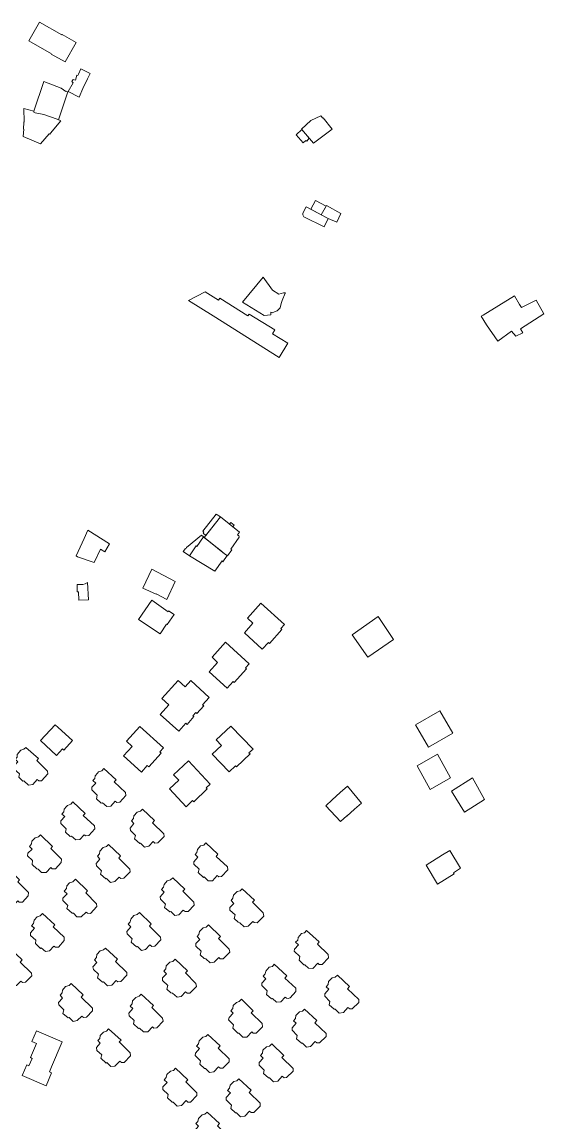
# Model space of a CAD drawing. Header units: metres. Extents: x 560562 to 562005, y 4539029 to 4540676.
# Drawn here: x 561293.3 to 561514.1, y 4540208.5 to 4540674.3 of the extents above; entities that cross this region are included whole.
import ezdxf

# ---------------------------------------------------------------- set-up
doc = ezdxf.new("R2010")
doc.units = ezdxf.units.M
doc.layers.add('B_MESKEN', color=2, linetype='Continuous', lineweight=0)

msp = doc.modelspace()

# ---------------------------------------------------------------- linework, layer by layer
at = {"layer": 'B_MESKEN', "lineweight": 13}
for points in [[(561300.6901, 4540674.2692, 136.5958), (561310.1335, 4540668.7871, 136.5958), (561310.2493, 4540668.9954, 136.5958), (561316.2466, 4540665.5901, 136.5958), (561311.5501, 4540657.4393, 136.5958), (561305.6528, 4540660.7277, 136.5958), (561305.7109, 4540660.8323, 136.5958), (561296.2529, 4540666.3644, 136.5958), (561300.6901, 4540674.2692, 136.5958)], [(561319.0845, 4540646.1691, 143.6374), (561319.0845, 4540646.1691, 143.6374), (561317.4351, 4540642.4115, 143.6374), (561312.7901, 4540644.8933, 143.6374), (561314.8978, 4540648.5445, 143.6374), (561314.8978, 4540648.5445, 143.6374), (561314.443, 4540649.1106, 143.6374), (561314.8992, 4540649.9742, 143.6374), (561315.9393, 4540649.6226, 143.6374), (561316.5536, 4540651.7443, 143.6374), (561316.9173, 4540651.5881, 143.6374), (561317.187, 4540652.2575, 143.6374), (561318.206, 4540654.4844, 143.6374), (561322.1405, 4540652.5515, 143.6374), (561321.0503, 4540650.2992, 143.6374), (561319.0845, 4540646.1691, 143.6374)], [(561312.6261, 4540644.7914, 144.5881), (561308.6767, 4540632.9261, 144.5881), (561308.1905, 4540633.1772, 144.5881), (561302.5054, 4540635.1115, 144.5881), (561298.8403, 4540635.9152, 144.5881), (561298.2354, 4540636.1003, 144.5881), (561298.3445, 4540636.5054, 144.5881), (561302.5133, 4540649.13, 144.5881), (561309.8034, 4540646.3384, 144.5881), (561311.8573, 4540644.8303, 144.5881), (561311.972, 4540645.0226, 144.5881), (561312.6261, 4540644.7914, 144.5881)], [(561309.6732, 4540632.4114, 143.9881), (561305.3064, 4540627.2914, 143.9881), (561305.1009, 4540626.8033, 143.9881), (561304.834, 4540626.9026, 143.9881), (561301.1825, 4540622.7144, 143.9881), (561293.8596, 4540625.8364, 143.9881), (561294.09, 4540628.8709, 143.9881), (561293.8984, 4540628.8659, 143.9881), (561294.0072, 4540631.9682, 143.9881), (561294.1503, 4540631.9955, 143.9881), (561294.0684, 4540637.7428, 143.9881), (561298.3445, 4540636.5054, 143.9881), (561298.2354, 4540636.1003, 143.9881), (561298.8403, 4540635.9152, 143.9881), (561302.5054, 4540635.1115, 143.9881), (561308.1905, 4540633.1772, 143.9881), (561309.6732, 4540632.4114, 143.9881)], [(561411.6041, 4540628.9396, 183.944), (561415.5546, 4540632.5986, 183.944), (561419.7854, 4540634.6134, 183.944), (561420.5724, 4540633.5608, 183.944), (561420.762, 4540633.8015, 183.944), (561424.5359, 4540628.8992, 183.944), (561416.5554, 4540623.016, 183.944), (561411.6041, 4540628.9396, 183.944)], [(561414.7317, 4540625.1979, 183.8966), (561413.8088, 4540623.8665, 183.8966), (561413.4342, 4540624.0716, 183.8966), (561412.1754, 4540623.1393, 183.8966), (561409.2416, 4540626.6043, 183.8966), (561411.7071, 4540628.8164, 183.8966), (561414.7317, 4540625.1979, 183.8966)], [(561415.4485, 4540595.0264, 189.2594), (561417.4768, 4540598.7526, 189.2594), (561421.9283, 4540596.3694, 189.2594), (561419.8824, 4540592.6765, 189.2594), (561415.4485, 4540595.0264, 189.2594)], [(561413.5042, 4540596.0566, 189.7933), (561422.8148, 4540591.1226, 189.7933), (561421.1407, 4540587.6726, 189.7933), (561412.4586, 4540591.8427, 189.7933), (561412.0765, 4540592.6795, 189.7933), (561412.0603, 4540593.3477, 189.7933), (561413.5042, 4540596.0566, 189.7933)], [(561428.2237, 4540593.2405, 190.3415), (561426.5542, 4540589.6127, 190.3415), (561422.8145, 4540591.1224, 190.3415), (561419.8823, 4540592.6765, 190.3415), (561422.085, 4540596.6521, 190.3415), (561428.2237, 4540593.2405, 190.3415)], [(561404.7699, 4540559.6874, 188.544), (561404.6509, 4540559.5432, 188.544), (561403.302, 4540556.4009, 188.544), (561403.0043, 4540555.2238, 188.544), (561402.5392, 4540553.3852, 188.544), (561401.235, 4540552.0778, 188.544), (561399.439, 4540551.4066, 188.544), (561399.0598, 4540551.1963, 188.544), (561398.5709, 4540551.4637, 188.544), (561398.5098, 4540550.3682, 188.544), (561395.8043, 4540550.1177, 188.544), (561386.5893, 4540555.7886, 188.544), (561395.3035, 4540566.3116, 188.544), (561399.2464, 4540560.8577, 188.544), (561401.9592, 4540559.1439, 188.544), (561403.9776, 4540559.7333, 188.544), (561404.7699, 4540559.6874, 188.544)], [(561405.715, 4540538.3414, 181.0094), (561402.0995, 4540532.3964, 181.0094), (561374.2365, 4540549.9615, 181.0094), (561363.7109, 4540556.4682, 181.0094), (561370.8233, 4540560.1175, 181.0094), (561376.4326, 4540556.5831, 181.0094), (561377.0215, 4540557.3801, 181.0094), (561388.9041, 4540549.9942, 181.0094), (561389.4045, 4540550.7218, 181.0094), (561400.3188, 4540544.0468, 181.0094), (561399.2563, 4540542.3666, 181.0094), (561405.715, 4540538.3414, 181.0094)], [(561501.5844, 4540558.4784, 215.599), (561503.7681, 4540554.7925, 215.599), (561504.608, 4540553.4377, 215.599), (561510.8322, 4540556.5203, 215.599), (561514.1175, 4540550.8719, 215.599), (561504.1777, 4540544.465, 215.599), (561505.133, 4540542.8139, 215.599), (561502.2544, 4540541.3245, 215.599), (561500.4391, 4540543.4264, 215.599), (561494.6256, 4540539.222, 215.599), (561489.753, 4540546.1005, 215.599), (561487.5505, 4540549.7604, 215.599), (561488.4292, 4540550.2978, 215.599), (561488.4292, 4540550.2978, 215.599), (561501.5844, 4540558.4784, 215.599)], [(561375.3741, 4540466.0551, 207.6034), (561377.2423, 4540464.8639, 207.6034), (561371.1032, 4540457.0816, 207.6034), (561370.0004, 4540458.0498, 207.6034), (561370.2755, 4540458.448, 207.6034), (561369.7801, 4540458.8902, 207.6034), (561375.3741, 4540466.0551, 207.6034)], [(561377.2423, 4540464.8639, 211.3909), (561385.2752, 4540458.3754, 211.3909), (561384.4555, 4540457.2781, 211.3909), (561384.9896, 4540456.8412, 211.3909), (561385.1958, 4540456.4598, 211.3909), (561385.1987, 4540456.3524, 211.3909), (561381.6691, 4540451.2203, 211.3909), (561382.0618, 4540450.9012, 211.3909), (561380.1905, 4540448.4206, 211.3909), (561380.0361, 4540448.5292, 211.3909), (561378.9848, 4540449.2985, 211.3909), (561377.6347, 4540450.3718, 211.3909), (561373.0266, 4540454.035, 211.3909), (561371.2784, 4540455.5097, 211.3909), (561370.4286, 4540456.2264, 211.3909), (561377.2423, 4540464.8639, 211.3909)], [(561330.3263, 4540453.4435, 175.6909), (561328.3586, 4540450.1423, 175.6909), (561326.4793, 4540451.2183, 175.6909), (561323.7747, 4540445.5741, 175.6909), (561316.7182, 4540448.0418, 175.6909), (561316.1816, 4540448.4555, 175.6909), (561319.574, 4540455.7197, 175.6909), (561319.574, 4540455.7197, 175.6909), (561321.1914, 4540459.3046, 175.6909), (561321.1914, 4540459.3046, 175.6909), (561330.3263, 4540453.4435, 175.6909)], [(561381.6814, 4540462.5253, 207.2659), (561383.1012, 4540461.3879, 207.2659), (561382.4344, 4540460.6701, 207.2659), (561381.0693, 4540461.7727, 207.2659), (561381.6814, 4540462.5253, 207.2659)], [(561361.4439, 4540450.2232, 208.5784), (561362.4436, 4540451.5302, 208.5784), (561362.6448, 4540451.4055, 208.5784), (561362.9372, 4540451.9778, 208.5784), (561369.2832, 4540457.1209, 208.5784), (561370.1133, 4540456.4925, 208.5784), (561367.2614, 4540452.4156, 208.5784), (561367.0393, 4540452.5816, 208.5784), (561364.1234, 4540448.46, 208.5784), (561361.4439, 4540450.2232, 208.5784)], [(561370.1133, 4540456.4925, 215.6284), (561373.0266, 4540454.035, 215.6284), (561378.9848, 4540449.2985, 215.6284), (561380.0361, 4540448.5292, 215.6284), (561378.2982, 4540445.9448, 215.6284), (561377.9633, 4540446.2581, 215.6284), (561374.879, 4540441.917, 215.6284), (561364.1234, 4540448.46, 215.6284), (561367.0393, 4540452.5816, 215.6284), (561367.2614, 4540452.4156, 215.6284), (561370.1133, 4540456.4925, 215.6284)], [(561348.1597, 4540442.7979, 204.8659), (561358.1336, 4540437.5937, 204.8659), (561354.6264, 4540429.9037, 204.8659), (561350.1187, 4540432.3553, 204.8659), (561350.0141, 4540432.1342, 204.8659), (561344.484, 4540434.7978, 204.8659), (561348.1597, 4540442.7979, 204.8659)], [(561321.0073, 4540437.1544, 176.6659), (561321.4315, 4540429.8369, 176.6659), (561317.3203, 4540429.7251, 176.6659), (561317.2691, 4540433.1683, 176.6659), (561316.6098, 4540433.1291, 176.6659), (561316.663, 4540436.2652, 176.6659), (561319.0612, 4540436.2858, 176.6659), (561320.0355, 4540436.5831, 176.6659), (561321.0073, 4540437.1544, 176.6659)], [(561348.243, 4540429.6954, 207.4159), (561355.0747, 4540424.7806, 207.4159), (561355.34, 4540425.1584, 207.4159), (561357.6035, 4540423.5918, 207.4159), (561354.724, 4540419.4079, 207.4159), (561354.498, 4540419.5633, 207.4159), (561351.6835, 4540415.4249, 207.4159), (561342.5469, 4540421.5146, 207.4159), (561348.243, 4540429.6954, 207.4159)], [(561394.2831, 4540428.4214, 224.6496), (561404.3304, 4540419.396, 224.6496), (561402.742, 4540417.6086, 224.6496), (561403.2124, 4540417.1979, 224.6496), (561397.9976, 4540411.2577, 224.6496), (561397.5196, 4540411.721, 224.6496), (561394.9548, 4540408.9397, 224.6496), (561387.4056, 4540415.8984, 224.6496), (561390.9787, 4540419.952, 224.6496), (561388.6403, 4540422.0567, 224.6496), (561394.2831, 4540428.4214, 224.6496)], [(561433.0387, 4540414.9943, 235.2495), (561443.9448, 4540422.8155, 235.2495), (561450.4822, 4540413.0473, 235.2495), (561439.5476, 4540405.5181, 235.2495), (561433.0387, 4540414.9943, 235.2495)], [(561379.4126, 4540411.8636, 223.1793), (561389.3663, 4540402.7385, 223.1793), (561387.8139, 4540401.076, 223.1793), (561388.3077, 4540400.6505, 223.1793), (561383.0471, 4540394.8153, 223.1793), (561382.6161, 4540395.2219, 223.1793), (561380.0398, 4540392.4449, 223.1793), (561372.4544, 4540399.3318, 223.1793), (561376.0374, 4540403.3308, 223.1793), (561373.6922, 4540405.4826, 223.1793), (561379.4126, 4540411.8636, 223.1793)], [(561364.7295, 4540395.6039, 221.6574), (561372.529, 4540388.5399, 221.6574), (561369.7245, 4540385.424, 221.6574), (561370.1936, 4540385.0046, 221.6574), (561367.2775, 4540381.7676, 221.6574), (561366.8452, 4540382.1541, 221.6574), (561365.5674, 4540380.7643, 221.6574), (561365.9849, 4540380.3761, 221.6574), (561363.1979, 4540377.1215, 221.6574), (561362.6418, 4540377.6218, 221.6574), (561359.6419, 4540374.1866, 221.6574), (561351.7106, 4540381.3322, 221.6574), (561355.4513, 4540385.3644, 221.6574), (561352.3956, 4540388.0553, 221.6574), (561359.3044, 4540395.6983, 221.6574), (561362.3173, 4540392.9851, 221.6574), (561364.7295, 4540395.6039, 221.6574)], [(561465.226, 4540367.4695, 243.004), (561459.7734, 4540376.9317, 243.004), (561470.0742, 4540382.9075, 243.004), (561475.5278, 4540373.3841, 243.004), (561465.226, 4540367.4695, 243.004)], [(561307.2629, 4540376.9113, 199.9371), (561308.6245, 4540375.8311, 199.9371), (561314.5924, 4540370.297, 199.9371), (561310.9707, 4540366.1837, 199.9371), (561310.3915, 4540366.7148, 199.9371), (561307.9195, 4540363.9937, 199.9371), (561301.1759, 4540370.2955, 199.9371), (561307.2629, 4540376.9113, 199.9371)], [(561343.1452, 4540376.192, 221.5746), (561353.1919, 4540367.1958, 221.5746), (561351.6472, 4540365.4307, 221.5746), (561352.1434, 4540364.9796, 221.5746), (561346.9004, 4540359.1833, 221.5746), (561346.3135, 4540359.6818, 221.5746), (561343.8192, 4540356.8398, 221.5746), (561336.2041, 4540363.75, 221.5746), (561339.8751, 4540367.8192, 221.5746), (561337.4423, 4540369.9478, 221.5746), (561343.1452, 4540376.192, 221.5746)], [(561381.6614, 4540376.3715, 231.8121), (561391.0258, 4540366.5966, 231.8121), (561389.2542, 4540365.0947, 231.8121), (561389.7935, 4540364.5761, 231.8121), (561384.0777, 4540359.109, 231.8121), (561383.6757, 4540359.5517, 231.8121), (561380.9857, 4540357.0071, 231.8121), (561373.7743, 4540364.4472, 231.8121), (561377.7029, 4540368.1776, 231.8121), (561375.4871, 4540370.5366, 231.8121), (561381.6614, 4540376.3715, 231.8121)], [(561294.964, 4540367.3426, 205.2996), (561300.2494, 4540362.641, 205.2996), (561299.5229, 4540361.772, 205.2996), (561304.0505, 4540357.3753, 205.2996), (561304.2593, 4540356.1629, 205.2996), (561301.6047, 4540353.1944, 205.2996), (561300.39, 4540353.2688, 205.2996), (561299.78, 4540353.8172, 205.2996), (561297.8755, 4540351.6531, 205.2996), (561296.0961, 4540351.4069, 205.2996), (561294.0858, 4540353.1992, 205.2996), (561293.6695, 4540353.1004, 205.2996), (561291.9038, 4540354.8125, 205.2996), (561292.1971, 4540356.2131, 205.2996), (561289.9385, 4540358.2158, 205.2996), (561289.9065, 4540359.4114, 205.2996), (561291.5118, 4540361.2189, 205.2996), (561290.3573, 4540362.3393, 205.2996), (561291.2142, 4540363.2772, 205.2996), (561291.2941, 4540364.4107, 205.2996), (561292.7696, 4540366.1275, 205.2996), (561294.1031, 4540366.5569, 205.2996), (561294.964, 4540367.3426, 205.2996)], [(561363.6868, 4540361.7102, 231.6621), (561372.9015, 4540351.8043, 231.6621), (561371.1941, 4540350.3044, 231.6621), (561371.6667, 4540349.8462, 231.6621), (561365.9302, 4540344.3575, 231.6621), (561365.4628, 4540344.8657, 231.6621), (561362.8, 4540342.2822, 231.6621), (561355.737, 4540349.7866, 231.6621), (561359.6869, 4540353.4959, 231.6621), (561357.4294, 4540355.8317, 231.6621), (561363.6868, 4540361.7102, 231.6621)], [(561469.0033, 4540364.5415, 242.9666), (561474.6155, 4540354.4706, 242.9666), (561465.9648, 4540349.5367, 242.9666), (561460.4979, 4540359.5905, 242.9666), (561469.0033, 4540364.5415, 242.9666)], [(561327.9276, 4540358.4313, 220.1871), (561333.076, 4540353.6044, 220.1871), (561332.3259, 4540352.7785, 220.1871), (561337.1437, 4540348.2808, 220.1871), (561337.1974, 4540347.0758, 220.1871), (561334.6573, 4540344.2088, 220.1871), (561333.3747, 4540344.045, 220.1871), (561332.7598, 4540344.5777, 220.1871), (561330.8418, 4540342.5117, 220.1871), (561329.1943, 4540342.3587, 220.1871), (561327.308, 4540343.9134, 220.1871), (561326.8185, 4540343.7723, 220.1871), (561324.7528, 4540345.6182, 220.1871), (561325.0341, 4540347.1292, 220.1871), (561322.85, 4540349.3951, 220.1871), (561322.8426, 4540350.4744, 220.1871), (561324.5108, 4540352.2581, 220.1871), (561323.2174, 4540353.3006, 220.1871), (561324.0503, 4540354.2347, 220.1871), (561324.3204, 4540355.3643, 220.1871), (561325.1697, 4540356.4894, 220.1871), (561325.6497, 4540356.99, 220.1871), (561327.0309, 4540357.4742, 220.1871), (561327.9276, 4540358.4313, 220.1871)], [(561483.9463, 4540354.561, 249.8365), (561488.9175, 4540345.291, 249.8365), (561480.4622, 4540339.9944, 249.8365), (561475.0477, 4540348.7835, 249.8365), (561483.9463, 4540354.561, 249.8365)], [(561431.0472, 4540350.9171, 240.2383), (561436.9812, 4540343.8041, 240.2383), (561434.0112, 4540341.1706, 240.2383), (561430.7524, 4540338.2802, 240.2383), (561430.6554, 4540338.3874, 240.2383), (561427.9747, 4540335.99, 240.2383), (561421.7983, 4540342.6808, 240.2383), (561424.5508, 4540345.1368, 240.2383), (561427.846, 4540348.257, 240.2383), (561431.0472, 4540350.9171, 240.2383)], [(561314.8148, 4540344.2748, 220.2621), (561319.9631, 4540339.4479, 220.2621), (561319.213, 4540338.6221, 220.2621), (561324.0308, 4540334.1244, 220.2621), (561324.0845, 4540332.9193, 220.2621), (561321.5444, 4540330.0523, 220.2621), (561320.2618, 4540329.8885, 220.2621), (561319.647, 4540330.4213, 220.2621), (561317.7289, 4540328.3553, 220.2621), (561316.0814, 4540328.2022, 220.2621), (561314.1952, 4540329.7569, 220.2621), (561313.7056, 4540329.6158, 220.2621), (561311.64, 4540331.4617, 220.2621), (561311.9213, 4540332.9728, 220.2621), (561309.7372, 4540335.2386, 220.2621), (561309.7297, 4540336.318, 220.2621), (561311.3979, 4540338.1016, 220.2621), (561310.1045, 4540339.1441, 220.2621), (561310.9375, 4540340.0782, 220.2621), (561311.2076, 4540341.2079, 220.2621), (561312.0569, 4540342.333, 220.2621), (561312.5368, 4540342.8336, 220.2621), (561313.9181, 4540343.3177, 220.2621), (561314.8148, 4540344.2748, 220.2621)], [(561344.3116, 4540341.2109, 230.8371), (561349.3689, 4540336.4443, 230.8371), (561348.5758, 4540335.5103, 230.8371), (561353.2949, 4540330.8378, 230.8371), (561353.3882, 4540329.701, 230.8371), (561350.8173, 4540326.9969, 230.8371), (561349.5403, 4540326.8986, 230.8371), (561348.7691, 4540327.4982, 230.8371), (561346.9125, 4540325.5396, 230.8371), (561345.1798, 4540325.2211, 230.8371), (561343.4773, 4540326.9131, 230.8371), (561343.0829, 4540326.7568, 230.8371), (561340.8509, 4540328.641, 230.8371), (561341.2727, 4540330.1238, 230.8371), (561339.162, 4540332.1771, 230.8371), (561338.9881, 4540333.1873, 230.8371), (561340.6566, 4540335.1199, 230.8371), (561339.6189, 4540336.2714, 230.8371), (561340.4523, 4540337.2687, 230.8371), (561340.6518, 4540338.4345, 230.8371), (561341.9955, 4540339.9643, 230.8371), (561343.4103, 4540340.398, 230.8371), (561344.3116, 4540341.2109, 230.8371)], [(561301.1142, 4540330.4402, 220.7496), (561306.2022, 4540325.4634, 220.7496), (561305.4301, 4540324.6581, 220.7496), (561309.9924, 4540320.0895, 220.7496), (561309.9215, 4540318.7328, 220.7496), (561307.4197, 4540316.0362, 220.7496), (561306.048, 4540315.9968, 220.7496), (561305.4529, 4540316.5936, 220.7496), (561303.4942, 4540314.4418, 220.7496), (561301.5421, 4540314.4494, 220.7496), (561300.0879, 4540315.8894, 220.7496), (561299.591, 4540316.0234, 220.7496), (561297.5462, 4540317.891, 220.7496), (561297.761, 4540319.4848, 220.7496), (561295.6248, 4540321.5615, 220.7496), (561295.7251, 4540322.6228, 220.7496), (561297.5456, 4540324.3261, 220.7496), (561296.4203, 4540325.5004, 220.7496), (561297.251, 4540326.5192, 220.7496), (561297.4782, 4540327.6476, 220.7496), (561298.8328, 4540329.1259, 220.7496), (561300.2164, 4540329.5254, 220.7496), (561301.1142, 4540330.4402, 220.7496)], [(561329.9388, 4540326.2398, 230.7246), (561334.9961, 4540321.4732, 230.7246), (561334.203, 4540320.5392, 230.7246), (561338.9221, 4540315.8667, 230.7246), (561339.0154, 4540314.7299, 230.7246), (561336.4445, 4540312.0259, 230.7246), (561335.1675, 4540311.9275, 230.7246), (561334.3963, 4540312.5271, 230.7246), (561332.5397, 4540310.5685, 230.7246), (561330.8071, 4540310.25, 230.7246), (561329.1046, 4540311.942, 230.7246), (561328.7102, 4540311.7858, 230.7246), (561326.4781, 4540313.6699, 230.7246), (561326.8999, 4540315.1527, 230.7246), (561324.7892, 4540317.206, 230.7246), (561324.6153, 4540318.2162, 230.7246), (561326.2838, 4540320.1488, 230.7246), (561325.2461, 4540321.3003, 230.7246), (561326.0795, 4540322.2976, 230.7246), (561326.2791, 4540323.4635, 230.7246), (561327.6227, 4540324.9932, 230.7246), (561329.0376, 4540325.427, 230.7246), (561329.9388, 4540326.2398, 230.7246)], [(561371.0194, 4540327.0057, 239.9871), (561376.1611, 4540322.2209, 239.9871), (561375.3702, 4540321.204, 239.9871), (561380.2294, 4540316.7841, 239.9871), (561380.3056, 4540315.5018, 239.9871), (561377.7359, 4540312.7564, 239.9871), (561376.5449, 4540312.5776, 239.9871), (561375.8161, 4540313.1577, 239.9871), (561373.8818, 4540310.9689, 239.9871), (561371.9941, 4540310.9568, 239.9871), (561370.3137, 4540312.608, 239.9871), (561370.0484, 4540312.3311, 239.9871), (561367.8317, 4540314.4228, 239.9871), (561368.1929, 4540315.8211, 239.9871), (561366.0165, 4540317.9762, 239.9871), (561365.9475, 4540318.9893, 239.9871), (561367.6579, 4540320.9231, 239.9871), (561366.496, 4540322.0089, 239.9871), (561367.2892, 4540322.9429, 239.9871), (561367.5075, 4540324.1922, 239.9871), (561368.7678, 4540325.6988, 239.9871), (561370.164, 4540326.0492, 239.9871), (561371.0194, 4540327.0057, 239.9871)], [(561471.213, 4540321.9343, 248.524), (561474.2785, 4540323.813, 248.524), (561478.866, 4540316.2895, 248.524), (561475.7806, 4540314.3533, 248.524), (561475.7806, 4540314.3533, 248.524), (561476.0628, 4540313.8849, 248.524), (561469.0774, 4540309.451, 248.524), (561464.3111, 4540317.4819, 248.524), (561471.213, 4540321.9343, 248.524)], [(561287.1644, 4540316.3021, 220.9371), (561292.2523, 4540311.3253, 220.9371), (561291.4803, 4540310.5199, 220.9371), (561296.0426, 4540305.9514, 220.9371), (561295.9716, 4540304.5946, 220.9371), (561293.4699, 4540301.898, 220.9371), (561292.0981, 4540301.8587, 220.9371), (561291.503, 4540302.4555, 220.9371), (561289.5444, 4540300.3037, 220.9371), (561287.5923, 4540300.3112, 220.9371), (561286.1381, 4540301.7513, 220.9371), (561285.6412, 4540301.8852, 220.9371), (561283.5964, 4540303.7529, 220.9371), (561283.8111, 4540305.3467, 220.9371), (561281.675, 4540307.4234, 220.9371), (561281.7753, 4540308.4847, 220.9371), (561283.5958, 4540310.188, 220.9371), (561282.4704, 4540311.3623, 220.9371), (561283.3011, 4540312.381, 220.9371), (561283.5283, 4540313.5095, 220.9371), (561284.883, 4540314.9877, 220.9371), (561286.2665, 4540315.3873, 220.9371), (561287.1644, 4540316.3021, 220.9371)], [(561315.8989, 4540311.5943, 230.5746), (561321.0473, 4540306.6852, 230.5746), (561320.239, 4540305.7771, 230.5746), (561324.8439, 4540301.2317, 230.5746), (561324.9596, 4540300.0973, 230.5746), (561322.2417, 4540297.1539, 230.5746), (561320.9808, 4540297.202, 230.5746), (561320.3913, 4540297.6908, 230.5746), (561318.2903, 4540295.629, 230.5746), (561316.5163, 4540295.7045, 230.5746), (561315.0251, 4540297.1788, 230.5746), (561314.5126, 4540297.1851, 230.5746), (561312.2803, 4540299.2281, 230.5746), (561312.6726, 4540300.5246, 230.5746), (561310.6323, 4540302.573, 230.5746), (561310.5828, 4540303.6251, 230.5746), (561312.3482, 4540305.4666, 230.5746), (561311.1434, 4540306.6119, 230.5746), (561312.1605, 4540307.6946, 230.5746), (561312.3215, 4540308.858, 230.5746), (561313.4206, 4540310.0694, 230.5746), (561314.733, 4540310.4863, 230.5746), (561315.8989, 4540311.5943, 230.5746)], [(561357.0669, 4540312.1908, 239.9871), (561362.1242, 4540307.4243, 239.9871), (561361.331, 4540306.4902, 239.9871), (561366.0501, 4540301.8177, 239.9871), (561366.1435, 4540300.6809, 239.9871), (561363.5726, 4540297.9769, 239.9871), (561362.2956, 4540297.8785, 239.9871), (561361.5243, 4540298.4782, 239.9871), (561359.6677, 4540296.5195, 239.9871), (561357.9351, 4540296.201, 239.9871), (561356.2326, 4540297.893, 239.9871), (561355.8382, 4540297.7368, 239.9871), (561353.6061, 4540299.6209, 239.9871), (561354.028, 4540301.1038, 239.9871), (561351.9172, 4540303.1571, 239.9871), (561351.7434, 4540304.1673, 239.9871), (561353.4118, 4540306.0999, 239.9871), (561352.3741, 4540307.2513, 239.9871), (561353.2075, 4540308.2487, 239.9871), (561353.4071, 4540309.4145, 239.9871), (561354.7507, 4540310.9442, 239.9871), (561356.1656, 4540311.378, 239.9871), (561357.0669, 4540312.1908, 239.9871)], [(561386.5, 4540307.5932, 246.8496), (561391.6752, 4540302.7193, 246.8496), (561390.8612, 4540301.8484, 246.8496), (561395.3152, 4540297.3259, 246.8496), (561395.5597, 4540296.01, 246.8496), (561392.7886, 4540293.1811, 246.8496), (561391.5523, 4540293.2282, 246.8496), (561390.889, 4540293.7672, 246.8496), (561389.0171, 4540291.7496, 246.8496), (561387.3279, 4540291.5149, 246.8496), (561385.4617, 4540293.1975, 246.8496), (561384.6828, 4540293.3611, 246.8496), (561383.028, 4540294.9671, 246.8496), (561383.4264, 4540296.5081, 246.8496), (561381.1942, 4540298.5729, 246.8496), (561381.1649, 4540299.6675, 246.8496), (561382.8568, 4540301.3699, 246.8496), (561381.7563, 4540302.5991, 246.8496), (561382.5478, 4540303.5313, 246.8496), (561382.765, 4540304.7985, 246.8496), (561384.3353, 4540306.3526, 246.8496), (561385.5418, 4540306.6354, 246.8496), (561386.5, 4540307.5932, 246.8496)], [(561301.9421, 4540297.0354, 230.1996), (561307.192, 4540292.3189, 230.1996), (561306.491, 4540291.3928, 230.1996), (561311.1554, 4540287.0177, 230.1996), (561311.1914, 4540285.6703, 230.1996), (561308.7676, 4540282.9039, 230.1996), (561307.4035, 4540282.8226, 230.1996), (561306.8359, 4540283.2909, 230.1996), (561304.9476, 4540281.2563, 230.1996), (561303.1837, 4540280.9529, 230.1996), (561301.4107, 4540282.5876, 230.1996), (561301.1402, 4540282.327, 230.1996), (561299.0146, 4540284.373, 230.1996), (561299.1896, 4540285.8108, 230.1996), (561296.9152, 4540287.8314, 230.1996), (561296.9061, 4540288.9689, 230.1996), (561298.5211, 4540290.8483, 230.1996), (561297.3825, 4540291.9112, 230.1996), (561298.2104, 4540292.8831, 230.1996), (561298.4085, 4540294.2583, 230.1996), (561299.6737, 4540295.643, 230.1996), (561301.0288, 4540296.0611, 230.1996), (561301.9421, 4540297.0354, 230.1996)], [(561342.9433, 4540297.4953, 239.4996), (561348.0006, 4540292.7288, 239.4996), (561347.2074, 4540291.7948, 239.4996), (561351.9265, 4540287.1222, 239.4996), (561352.0199, 4540285.9854, 239.4996), (561349.449, 4540283.2814, 239.4996), (561348.172, 4540283.183, 239.4996), (561347.4008, 4540283.7827, 239.4996), (561345.5442, 4540281.824, 239.4996), (561343.8115, 4540281.5056, 239.4996), (561342.109, 4540283.1975, 239.4996), (561341.7146, 4540283.0413, 239.4996), (561339.4825, 4540284.9254, 239.4996), (561339.9044, 4540286.4083, 239.4996), (561337.7936, 4540288.4616, 239.4996), (561337.6198, 4540289.4718, 239.4996), (561339.2883, 4540291.4044, 239.4996), (561338.2505, 4540292.5558, 239.4996), (561339.0839, 4540293.5532, 239.4996), (561339.2835, 4540294.719, 239.4996), (561340.6271, 4540296.2488, 239.4996), (561342.042, 4540296.6825, 239.4996), (561342.9433, 4540297.4953, 239.4996)], [(561372.128, 4540292.2952, 246.5121), (561377.3031, 4540287.4213, 246.5121), (561376.4891, 4540286.5504, 246.5121), (561380.9431, 4540282.0279, 246.5121), (561381.1877, 4540280.712, 246.5121), (561378.4165, 4540277.8831, 246.5121), (561377.1802, 4540277.9302, 246.5121), (561376.5169, 4540278.4692, 246.5121), (561374.6451, 4540276.4516, 246.5121), (561372.9558, 4540276.217, 246.5121), (561371.0896, 4540277.8995, 246.5121), (561370.3107, 4540278.0631, 246.5121), (561368.656, 4540279.6691, 246.5121), (561369.0543, 4540281.2101, 246.5121), (561366.8221, 4540283.2749, 246.5121), (561366.7928, 4540284.3696, 246.5121), (561368.4847, 4540286.0719, 246.5121), (561367.3842, 4540287.3011, 246.5121), (561368.1757, 4540288.2334, 246.5121), (561368.393, 4540289.5005, 246.5121), (561369.9632, 4540291.0547, 246.5121), (561371.1697, 4540291.3374, 246.5121), (561372.128, 4540292.2952, 246.5121)], [(561422.8768, 4540279.7902, 253.9746), (561422.8953, 4540278.3263, 253.9746), (561420.313, 4540275.5671, 253.9746), (561419.0569, 4540275.5715, 253.9746), (561418.4444, 4540276.1437, 253.9746), (561416.3022, 4540273.8649, 253.9746), (561414.5701, 4540273.9574, 253.9746), (561412.9868, 4540275.4168, 253.9746), (561412.4941, 4540275.362, 253.9746), (561410.4863, 4540277.2973, 253.9746), (561410.7942, 4540278.8723, 253.9746), (561408.4902, 4540281.1043, 253.9746), (561408.5691, 4540282.0015, 253.9746), (561410.2295, 4540283.8189, 253.9746), (561409.0469, 4540284.9238, 253.9746), (561409.9499, 4540285.8041, 253.9746), (561410.1242, 4540286.9888, 253.9746), (561411.6037, 4540288.6383, 253.9746), (561412.8712, 4540288.9799, 253.9746), (561413.6719, 4540289.8369, 253.9746), (561419.0093, 4540285.0483, 253.9746), (561418.2509, 4540284.1519, 253.9746), (561422.8768, 4540279.7902, 253.9746)], [(561288.312, 4540282.2331, 229.1496), (561293.3693, 4540277.4666, 229.1496), (561292.5761, 4540276.5325, 229.1496), (561297.2952, 4540271.86, 229.1496), (561297.3886, 4540270.7232, 229.1496), (561294.8177, 4540268.0192, 229.1496), (561293.5407, 4540267.9208, 229.1496), (561292.7695, 4540268.5205, 229.1496), (561290.9129, 4540266.5618, 229.1496), (561289.1802, 4540266.2434, 229.1496), (561287.4777, 4540267.9353, 229.1496), (561287.0833, 4540267.7791, 229.1496), (561284.8512, 4540269.6632, 229.1496), (561285.2731, 4540271.1461, 229.1496), (561283.1623, 4540273.1994, 229.1496), (561282.9885, 4540274.2096, 229.1496), (561284.657, 4540276.1422, 229.1496), (561283.6192, 4540277.2936, 229.1496), (561284.4526, 4540278.291, 229.1496), (561284.6522, 4540279.4568, 229.1496), (561285.9958, 4540280.9865, 229.1496), (561287.4107, 4540281.4203, 229.1496), (561288.312, 4540282.2331, 229.1496)], [(561328.6394, 4540282.484, 238.4871), (561333.6967, 4540277.7175, 238.4871), (561332.9035, 4540276.7834, 238.4871), (561337.6226, 4540272.1109, 238.4871), (561337.716, 4540270.9741, 238.4871), (561335.1451, 4540268.2701, 238.4871), (561333.8681, 4540268.1717, 238.4871), (561333.0968, 4540268.7713, 238.4871), (561331.2402, 4540266.8127, 238.4871), (561329.5076, 4540266.4942, 238.4871), (561327.8051, 4540268.1862, 238.4871), (561327.4107, 4540268.03, 238.4871), (561325.1786, 4540269.9141, 238.4871), (561325.6005, 4540271.397, 238.4871), (561323.4897, 4540273.4502, 238.4871), (561323.3159, 4540274.4605, 238.4871), (561324.9843, 4540276.393, 238.4871), (561323.9466, 4540277.5445, 238.4871), (561324.78, 4540278.5418, 238.4871), (561324.9796, 4540279.7077, 238.4871), (561326.3232, 4540281.2374, 238.4871), (561327.7381, 4540281.6712, 238.4871), (561328.6394, 4540282.484, 238.4871)], [(561358.0707, 4540277.7505, 244.2996), (561363.2459, 4540272.8767, 244.2996), (561362.4319, 4540272.0058, 244.2996), (561366.8859, 4540267.4832, 244.2996), (561367.1304, 4540266.1674, 244.2996), (561364.3593, 4540263.3384, 244.2996), (561363.123, 4540263.3855, 244.2996), (561362.4597, 4540263.9245, 244.2996), (561360.5878, 4540261.907, 244.2996), (561358.8985, 4540261.6723, 244.2996), (561357.0324, 4540263.3548, 244.2996), (561356.2535, 4540263.5185, 244.2996), (561354.5987, 4540265.1244, 244.2996), (561354.9971, 4540266.6655, 244.2996), (561352.7649, 4540268.7302, 244.2996), (561352.7356, 4540269.8249, 244.2996), (561354.4275, 4540271.5272, 244.2996), (561353.327, 4540272.7564, 244.2996), (561354.1184, 4540273.6887, 244.2996), (561354.3357, 4540274.9558, 244.2996), (561355.906, 4540276.51, 244.2996), (561357.1125, 4540276.7928, 244.2996), (561358.0707, 4540277.7505, 244.2996)], [(561409.1973, 4540265.4429, 253.0371), (561409.1925, 4540264.0801, 253.0371), (561406.6914, 4540261.3638, 253.0371), (561405.9361, 4540261.1183, 253.0371), (561405.2122, 4540261.2398, 253.0371), (561404.6436, 4540261.7116, 253.0371), (561402.7402, 4540259.7448, 253.0371), (561400.9545, 4540259.5306, 253.0371), (561399.3062, 4540261.1102, 253.0371), (561398.8141, 4540261.035, 253.0371), (561396.7884, 4540262.8682, 253.0371), (561397.0351, 4540264.4211, 253.0371), (561394.7522, 4540266.6333, 253.0371), (561394.8078, 4540267.6315, 253.0371), (561396.5099, 4540269.4298, 253.0371), (561395.3257, 4540270.5957, 253.0371), (561396.2282, 4540271.4963, 253.0371), (561396.3807, 4540272.721, 253.0371), (561397.8381, 4540274.4309, 253.0371), (561399.2101, 4540274.7145, 253.0371), (561400.0286, 4540275.6737, 253.0371), (561405.3688, 4540270.7835, 253.0371), (561404.4273, 4540269.8004, 253.0371), (561409.1973, 4540265.4429, 253.0371)], [(561426.7063, 4540271.0537, 257.0121), (561431.8908, 4540266.1541, 257.0121), (561431.0309, 4540265.2769, 257.0121), (561435.7352, 4540260.6675, 257.0121), (561435.7672, 4540259.4715, 257.0121), (561433.0261, 4540256.7336, 257.0121), (561431.9177, 4540256.7011, 257.0121), (561431.1819, 4540257.3287, 257.0121), (561429.2456, 4540255.223, 257.0121), (561427.4453, 4540254.9471, 257.0121), (561425.7571, 4540256.622, 257.0121), (561425.3255, 4540256.6297, 257.0121), (561423.264, 4540258.4357, 257.0121), (561423.5745, 4540259.8851, 257.0121), (561421.3801, 4540262.0524, 257.0121), (561421.3929, 4540263.1077, 257.0121), (561423.1083, 4540265.0244, 257.0121), (561421.9285, 4540266.1259, 257.0121), (561422.7856, 4540267.1045, 257.0121), (561422.9999, 4540268.3078, 257.0121), (561424.562, 4540269.8142, 257.0121), (561425.7865, 4540270.1138, 257.0121), (561426.7063, 4540271.0537, 257.0121)], [(561314.085, 4540267.4241, 237.4746), (561319.1423, 4540262.6576, 237.4746), (561318.3491, 4540261.7235, 237.4746), (561323.0683, 4540257.051, 237.4746), (561323.1616, 4540255.9142, 237.4746), (561320.5907, 4540253.2102, 237.4746), (561319.3137, 4540253.1118, 237.4746), (561318.5425, 4540253.7114, 237.4746), (561316.6859, 4540251.7528, 237.4746), (561314.9532, 4540251.4343, 237.4746), (561313.2507, 4540253.1263, 237.4746), (561312.8563, 4540252.9701, 237.4746), (561310.6243, 4540254.8542, 237.4746), (561311.0461, 4540256.3371, 237.4746), (561308.9354, 4540258.3904, 237.4746), (561308.7615, 4540259.4006, 237.4746), (561310.43, 4540261.3332, 237.4746), (561309.3922, 4540262.4846, 237.4746), (561310.2257, 4540263.4819, 237.4746), (561310.4252, 4540264.6478, 237.4746), (561311.7689, 4540266.1775, 237.4746), (561313.1837, 4540266.6113, 237.4746), (561314.085, 4540267.4241, 237.4746)], [(561352.8033, 4540252.8147, 243.9246), (561353.0027, 4540251.6041, 243.9246), (561350.4056, 4540248.766, 243.9246), (561349.0735, 4540248.6036, 243.9246), (561348.4749, 4540249.1222, 243.9246), (561346.5454, 4540247.087, 243.9246), (561344.7103, 4540246.9924, 243.9246), (561342.9963, 4540248.6126, 243.9246), (561342.5208, 4540248.4339, 243.9246), (561340.402, 4540250.3516, 243.9246), (561340.7813, 4540251.7851, 243.9246), (561338.5962, 4540253.8452, 243.9246), (561338.5252, 4540254.9358, 243.9246), (561340.2493, 4540256.8415, 243.9246), (561339.0927, 4540257.9212, 243.9246), (561339.8614, 4540258.8506, 243.9246), (561340.098, 4540260.1564, 243.9246), (561341.4163, 4540261.6172, 243.9246), (561342.8456, 4540262.0505, 243.9246), (561343.7186, 4540262.983, 243.9246), (561348.9226, 4540258.1449, 243.9246), (561348.1726, 4540257.2984, 243.9246), (561352.8033, 4540252.8147, 243.9246)], [(561394.9653, 4540250.5377, 252.1371), (561395.0029, 4540249.1306, 252.1371), (561392.3468, 4540246.441, 252.1371), (561391.0224, 4540246.5044, 252.1371), (561390.4903, 4540247.0808, 252.1371), (561388.4635, 4540244.8176, 252.1371), (561386.7685, 4540244.8294, 252.1371), (561384.9869, 4540246.5326, 252.1371), (561384.5538, 4540246.4996, 252.1371), (561382.5358, 4540248.5429, 252.1371), (561382.8269, 4540250.0207, 252.1371), (561380.704, 4540252.1222, 252.1371), (561380.9273, 4540253.047, 252.1371), (561382.6351, 4540254.8723, 252.1371), (561381.6563, 4540255.9255, 252.1371), (561382.4366, 4540256.887, 252.1371), (561382.6919, 4540258.1597, 252.1371), (561383.9792, 4540259.483, 252.1371), (561385.2301, 4540259.8459, 252.1371), (561386.1762, 4540260.7919, 252.1371), (561391.0807, 4540255.9144, 252.1371), (561390.2982, 4540255.0344, 252.1371), (561394.9653, 4540250.5377, 252.1371)], [(561412.8757, 4540256.6706, 257.0121), (561418.0602, 4540251.771, 257.0121), (561417.2003, 4540250.8937, 257.0121), (561421.9046, 4540246.2844, 257.0121), (561421.9366, 4540245.0884, 257.0121), (561419.1955, 4540242.3505, 257.0121), (561418.0871, 4540242.318, 257.0121), (561417.3513, 4540242.9456, 257.0121), (561415.415, 4540240.8399, 257.0121), (561413.6147, 4540240.564, 257.0121), (561411.9265, 4540242.2389, 257.0121), (561411.4949, 4540242.2465, 257.0121), (561409.4334, 4540244.0525, 257.0121), (561409.7439, 4540245.502, 257.0121), (561407.5495, 4540247.6693, 257.0121), (561407.5623, 4540248.7246, 257.0121), (561409.2777, 4540250.6413, 257.0121), (561408.0979, 4540251.7428, 257.0121), (561408.955, 4540252.7214, 257.0121), (561409.1693, 4540253.9246, 257.0121), (561410.7313, 4540255.4311, 257.0121), (561411.9559, 4540255.7307, 257.0121), (561412.8757, 4540256.6706, 257.0121)], [(561299.4722, 4540247.3877, 234.6099), (561310.2688, 4540242.7267, 234.6099), (561305.7221, 4540232.1911, 234.6099), (561304.887, 4540230.1586, 234.6099), (561305.8325, 4540229.6426, 234.6099), (561303.5418, 4540224.2469, 234.6099), (561293.3906, 4540228.5294, 234.6099), (561295.3022, 4540233.0573, 234.6099), (561296.2339, 4540232.6634, 234.6099), (561297.5369, 4540235.7992, 234.6099), (561296.8509, 4540236.1137, 234.6099), (561299.3793, 4540242.1224, 234.6099), (561297.495, 4540242.9037, 234.6099), (561299.4722, 4540247.3877, 234.6099)], [(561339.1194, 4540238.1915, 244.1121), (561339.1969, 4540236.8537, 244.1121), (561336.4939, 4540234.0743, 244.1121), (561335.3242, 4540234.0816, 244.1121), (561334.6213, 4540234.5972, 244.1121), (561332.6293, 4540232.5601, 244.1121), (561330.8787, 4540232.4268, 244.1121), (561329.1235, 4540234.0252, 244.1121), (561328.9214, 4540233.7719, 244.1121), (561326.6726, 4540235.8714, 244.1121), (561327.0744, 4540237.2438, 244.1121), (561324.8925, 4540239.1802, 244.1121), (561324.7765, 4540240.3933, 244.1121), (561326.4171, 4540242.2964, 244.1121), (561325.3232, 4540243.378, 244.1121), (561326.1775, 4540244.2275, 244.1121), (561326.3723, 4540245.532, 244.1121), (561327.7554, 4540246.9123, 244.1121), (561329.0804, 4540247.3425, 244.1121), (561329.9128, 4540248.2326, 244.1121), (561335.2179, 4540243.5211, 244.1121), (561334.4245, 4540242.7352, 244.1121), (561339.1194, 4540238.1915, 244.1121)], [(561371.941, 4540245.9484, 250.8621), (561377.1255, 4540241.0488, 250.8621), (561376.2657, 4540240.1716, 250.8621), (561380.9699, 4540235.5623, 250.8621), (561381.0019, 4540234.3662, 250.8621), (561378.2609, 4540231.6283, 250.8621), (561377.1524, 4540231.5958, 250.8621), (561376.4167, 4540232.2235, 250.8621), (561374.4804, 4540230.1177, 250.8621), (561372.68, 4540229.8418, 250.8621), (561370.9918, 4540231.5167, 250.8621), (561370.5602, 4540231.5244, 250.8621), (561368.4988, 4540233.3304, 250.8621), (561368.8092, 4540234.7799, 250.8621), (561366.6148, 4540236.9472, 250.8621), (561366.6277, 4540238.0025, 250.8621), (561368.3431, 4540239.9191, 250.8621), (561367.1632, 4540241.0206, 250.8621), (561368.0204, 4540241.9993, 250.8621), (561368.2347, 4540243.2025, 250.8621), (561369.7967, 4540244.7089, 250.8621), (561371.0212, 4540245.0085, 250.8621), (561371.941, 4540245.9484, 250.8621)], [(561398.9306, 4540241.9595, 256.1871), (561404.1151, 4540237.0599, 256.1871), (561403.2552, 4540236.1827, 256.1871), (561407.9595, 4540231.5733, 256.1871), (561407.9915, 4540230.3773, 256.1871), (561405.2504, 4540227.6394, 256.1871), (561404.142, 4540227.6069, 256.1871), (561403.4062, 4540228.2345, 256.1871), (561401.4699, 4540226.1288, 256.1871), (561399.6696, 4540225.8529, 256.1871), (561397.9814, 4540227.5278, 256.1871), (561397.5498, 4540227.5355, 256.1871), (561395.4883, 4540229.3415, 256.1871), (561395.7988, 4540230.791, 256.1871), (561393.6044, 4540232.9582, 256.1871), (561393.6172, 4540234.0135, 256.1871), (561395.3326, 4540235.9302, 256.1871), (561394.1528, 4540237.0317, 256.1871), (561395.0099, 4540238.0103, 256.1871), (561395.2242, 4540239.2136, 256.1871), (561396.7863, 4540240.72, 256.1871), (561398.0108, 4540241.0196, 256.1871), (561398.9306, 4540241.9595, 256.1871)], [(561358.2493, 4540231.6514, 250.9371), (561363.4338, 4540226.7518, 250.9371), (561362.574, 4540225.8746, 250.9371), (561367.2782, 4540221.2652, 250.9371), (561367.3102, 4540220.0692, 250.9371), (561364.5691, 4540217.3313, 250.9371), (561363.4607, 4540217.2988, 250.9371), (561362.7249, 4540217.9264, 250.9371), (561360.7887, 4540215.8207, 250.9371), (561358.9883, 4540215.5448, 250.9371), (561357.3001, 4540217.2197, 250.9371), (561356.8685, 4540217.2274, 250.9371), (561354.807, 4540219.0334, 250.9371), (561355.1175, 4540220.4829, 250.9371), (561352.9231, 4540222.6501, 250.9371), (561352.936, 4540223.7054, 250.9371), (561354.6513, 4540225.6221, 250.9371), (561353.4715, 4540226.7236, 250.9371), (561354.3286, 4540227.7022, 250.9371), (561354.543, 4540228.9055, 250.9371), (561356.105, 4540230.4119, 250.9371), (561357.3295, 4540230.7115, 250.9371), (561358.2493, 4540231.6514, 250.9371)], [(561385.0487, 4540227.1894, 255.5121), (561390.2332, 4540222.2898, 255.5121), (561389.3733, 4540221.4126, 255.5121), (561394.0776, 4540216.8033, 255.5121), (561394.1096, 4540215.6072, 255.5121), (561391.3685, 4540212.8693, 255.5121), (561390.2601, 4540212.8368, 255.5121), (561389.5243, 4540213.4645, 255.5121), (561387.588, 4540211.3587, 255.5121), (561385.7877, 4540211.0828, 255.5121), (561384.0995, 4540212.7577, 255.5121), (561383.6679, 4540212.7654, 255.5121), (561381.6064, 4540214.5714, 255.5121), (561381.9169, 4540216.0209, 255.5121), (561379.7225, 4540218.1882, 255.5121), (561379.7353, 4540219.2435, 255.5121), (561381.4507, 4540221.1601, 255.5121), (561380.2709, 4540222.2616, 255.5121), (561381.128, 4540223.2403, 255.5121), (561381.3423, 4540224.4435, 255.5121), (561382.9044, 4540225.9499, 255.5121), (561384.1289, 4540226.2495, 255.5121), (561385.0487, 4540227.1894, 255.5121)], [(561371.621, 4540213.1021, 255.1746), (561376.8055, 4540208.2026, 255.1746), (561375.9457, 4540207.3253, 255.1746), (561380.6499, 4540202.716, 255.1746), (561380.6819, 4540201.52, 255.1746), (561377.9408, 4540198.782, 255.1746), (561376.8324, 4540198.7495, 255.1746), (561376.0966, 4540199.3772, 255.1746), (561374.1604, 4540197.2714, 255.1746), (561372.36, 4540196.9955, 255.1746), (561370.6718, 4540198.6704, 255.1746), (561370.2402, 4540198.6781, 255.1746), (561368.1787, 4540200.4841, 255.1746), (561368.4892, 4540201.9336, 255.1746), (561366.2948, 4540204.1009, 255.1746), (561366.3077, 4540205.1562, 255.1746), (561368.023, 4540207.0728, 255.1746), (561366.8432, 4540208.1744, 255.1746), (561367.7003, 4540209.153, 255.1746), (561367.9147, 4540210.3562, 255.1746), (561369.4767, 4540211.8626, 255.1746), (561370.7012, 4540212.1622, 255.1746), (561371.621, 4540213.1021, 255.1746)]]:
    msp.add_polyline3d(points, close=True, dxfattribs=at)

doc.saveas('drawing.dxf')
